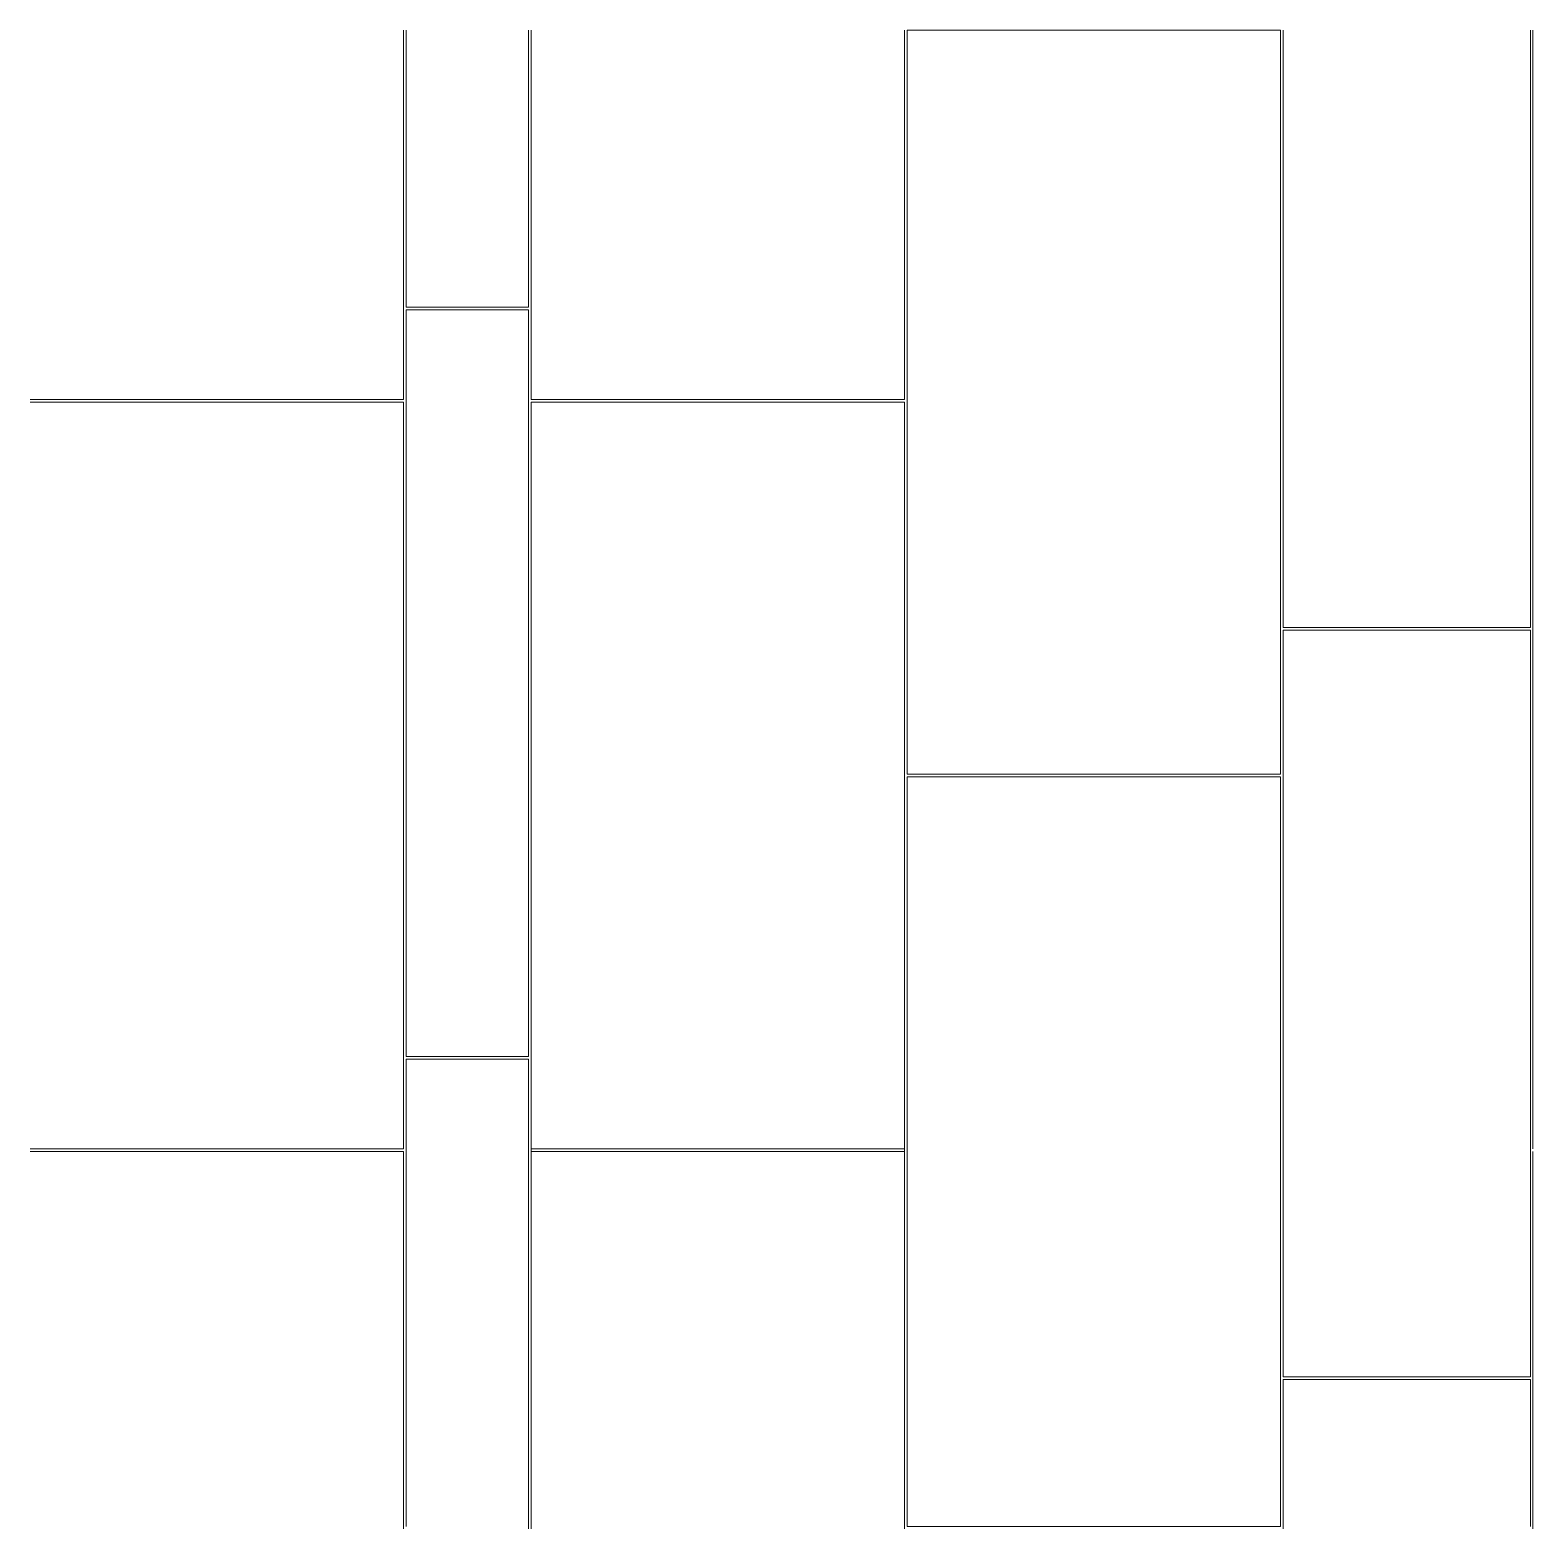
# Model space of a CAD drawing. Header units: inches. Extents: x 0 to 193, y 0 to 192.
import ezdxf

# ---------------------------------------------------------------- set-up
doc = ezdxf.new("R2010")
doc.units = ezdxf.units.IN
doc.header["$MEASUREMENT"] = 0
doc.layers.add('A-DETL-THIN', color=151, linetype='Continuous', lineweight=9)

msp = doc.modelspace()

# ---------------------------------------------------------------- linework, layer by layer
at = {"layer": 'A-DETL-THIN'}
for p, q in [((47.83, 144.67), (47.83, 192)), ((48.17, 156.52), (48.17, 192)), ((63.83, 156.52), (63.83, 192)), ((64.17, 144.67), (64.17, 192)), ((112, 144.67), (112, 192)), ((160.17, 192), (112.33, 192)), ((112.33, 96.67), (112.33, 192)), ((160.17, 96.67), (160.17, 192)), ((160.5, 115.47), (160.5, 192)), ((192.17, 115.47), (192.17, 192)), ((192.5, 48.67), (192.5, 192)), ((63.83, 156.52), (48.17, 156.52)), ((63.83, 156.18), (48.17, 156.18)), ((48.17, 60.52), (48.17, 156.18)), ((63.83, 60.52), (63.83, 156.18)), ((47.83, 144.67), (0, 144.67)), ((112, 144.67), (64.17, 144.67)), ((47.83, 144.33), (0, 144.33)), ((47.83, 48.67), (47.83, 144.33)), ((64.17, 0), (64.17, 144.33)), ((112, 144.33), (64.17, 144.33)), ((112, 0), (112, 144.33)), ((192.17, 115.47), (160.5, 115.47)), ((160.5, 19.47), (160.5, 115.14)), ((192.17, 115.14), (160.5, 115.14)), ((192.17, 19.47), (192.17, 115.14)), ((160.17, 96.67), (112.33, 96.67)), ((112.33, 0.33), (112.33, 96.33)), ((160.17, 96.33), (112.33, 96.33)), ((160.17, 0.33), (160.17, 96.33)), ((63.83, 60.52), (48.17, 60.52)), ((48.17, 0.33), (48.17, 60.18)), ((63.83, 60.18), (48.17, 60.18)), ((63.83, 0), (63.83, 60.18)), ((47.83, 48.67), (0, 48.67)), ((47.83, 48.33), (0, 48.33)), ((47.83, 0), (47.83, 48.33)), ((112, 48.67), (64.17, 48.67)), ((112, 48.33), (64.17, 48.33)), ((192.5, 0), (192.5, 48.33)), ((192.17, 19.47), (160.5, 19.47)), ((160.5, 0), (160.5, 19.14)), ((192.17, 19.14), (160.5, 19.14)), ((192.17, 0.33), (192.17, 19.14)), ((160.17, 0.33), (112.33, 0.33))]:
    msp.add_line(p, q, dxfattribs=at)

doc.saveas('drawing.dxf')
